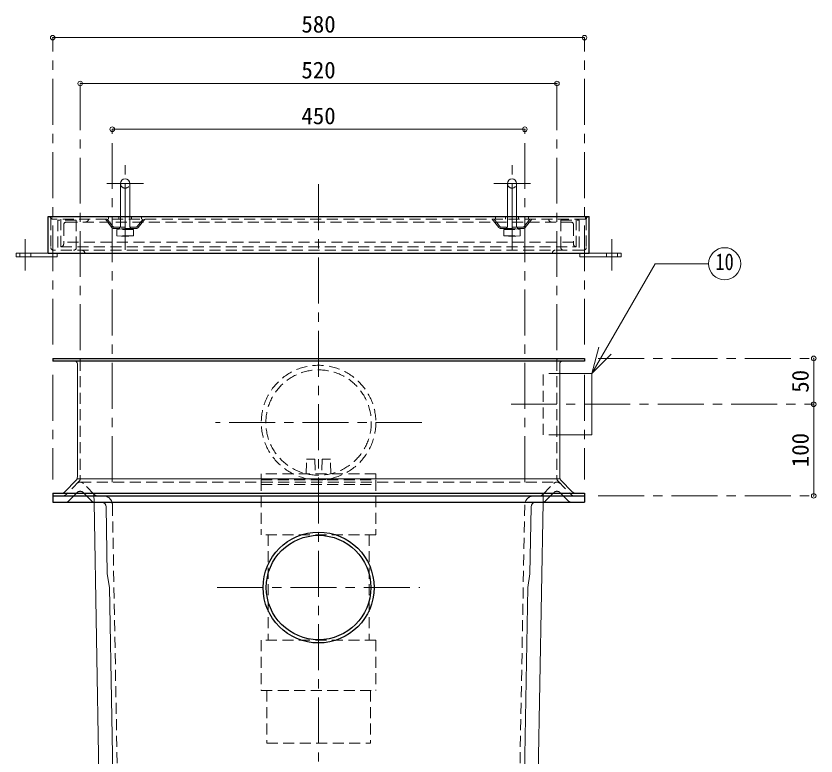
# Model space of a CAD drawing. Units: millimetres at full size, sheet at 1:10. Extents: x -2106 to 1944, y -1394 to 1416.
# Drawn here: x -36 to 837, y -818 to -10 of the extents above; entities that cross this region are included whole.
import ezdxf
from ezdxf.enums import TextEntityAlignment as Align

# ---------------------------------------------------------------- set-up
doc = ezdxf.new("R2010")
doc.units = ezdxf.units.MM
doc.header["$LTSCALE"] = 10
doc.header["$PDMODE"] = 32
doc.header["$PDSIZE"] = 5
doc.linetypes.add('CHAIN1', pattern=[8, 5, -1, 1, -1])
doc.linetypes.add('DASHED1', pattern=[1.8, 1.2, -0.6])
doc.layers.add('0-0_ﾚｲﾔ1', color=4, linetype='Continuous', lineweight=9)
doc.styles.add('ＭＳ ゴシック', font='')
doc.styles.get('ＭＳ ゴシック').set_extended_font_data('MS Gothic')

msp = doc.modelspace()

# ---------------------------------------------------------------- linework, layer by layer
at = {"layer": '0-0_ﾚｲﾔ1'}
for p, q in [((4.28, -33.73), (584.28, -33.73)), ((554.28, -83.73), (34.28, -83.73)), ((69.28, -133.73), (519.28, -133.73)), ((78.28, -192.93), (78.28, -228.73)), ((88.28, -192.93), (88.28, -228.73)), ((500.28, -192.93), (500.28, -228.73)), ((510.28, -192.93), (510.28, -228.73)), ((-0.72, -268.73), (-35.72, -268.73)), ((-35.72, -272.73), (-35.72, -268.73)), ((9.28, -272.73), (9.28, -268.73)), ((579.28, -272.73), (579.28, -268.73)), ((589.28, -268.73), (624.28, -268.73)), ((9.28, -272.73), (-35.72, -272.73)), ((834.28, -383.73), (834.28, -433.73)), ((592.28, -400.23), (557.28, -400.23)), ((592.28, -467.23), (592.28, -400.23)), ((834.28, -433.73), (834.28, -533.73)), ((592.28, -467.23), (557.28, -467.23)), ((49.4, -540.66), (57.15, -966.68)), ((539.16, -540.73), (531.41, -966.68))]:
    msp.add_line(p, q, dxfattribs=at)
at = {"layer": '0-0_ﾚｲﾔ1', "linetype": 'CHAIN1'}
for p, q in [((4.28, -368.73), (4.28, -33.73)), ((584.28, -368.73), (584.28, -33.73)), ((34.28, -374.73), (34.28, -83.73)), ((554.28, -374.73), (554.28, -83.73)), ((69.28, -518.73), (69.28, -133.73)), ((519.28, -518.73), (519.28, -133.73)), ((83.28, -242.93), (83.28, -172.93)), ((505.28, -242.93), (505.28, -172.93)), ((63.28, -192.93), (103.28, -192.93)), ((294.28, -1123.73), (294.28, -193.73)), ((525.28, -192.93), (485.28, -192.93)), ((83.28, -265.43), (83.28, -249.93)), ((505.28, -265.43), (505.28, -249.93)), ((-25.72, -287.73), (-25.72, -253.73)), ((614.28, -287.73), (614.28, -253.73)), ((599.28, -383.73), (834.28, -383.73)), ((4.28, -401.73), (4.28, -515.73)), ((584.28, -401.73), (584.28, -515.73)), ((504.28, -433.73), (834.28, -433.73)), ((406.78, -453.73), (181.78, -453.73)), ((599.28, -533.73), (834.28, -533.73)), ((183.78, -633.73), (404.78, -633.73))]:
    msp.add_line(p, q, dxfattribs=at)
at = {"layer": '0-0_ﾚｲﾔ1', "color": 5, "lineweight": 25}
for p, q in [((-0.72, -228.73), (589.28, -228.73)), ((-0.72, -268.73), (-0.72, -228.73)), ((589.28, -268.73), (589.28, -228.73)), ((-0.72, -268.73), (589.28, -268.73)), ((4.28, -383.73), (4.28, -386.73)), ((4.28, -383.73), (584.28, -383.73)), ((584.28, -383.73), (584.28, -386.73)), ((584.28, -386.73), (4.28, -386.73)), ((4.28, -530.73), (4.28, -540.73)), ((4.28, -530.73), (584.28, -530.73)), ((584.28, -530.73), (584.28, -540.73)), ((4.28, -533.73), (584.28, -533.73)), ((4.28, -540.73), (584.28, -540.73))]:
    msp.add_line(p, q, dxfattribs=at)
at = {"layer": '0-0_ﾚｲﾔ1', "color": 7, "linetype": 'DASHED1', "lineweight": 18}
for p, q in [((2.28, -231.73), (2.28, -262.73)), ((586.28, -231.73), (586.28, -262.73)), ((583.28, -265.73), (5.28, -265.73)), ((49.4, -540.66), (49.4, -540.73)), ((539.16, -540.66), (539.16, -540.73))]:
    msp.add_line(p, q, dxfattribs=at)
at = {"layer": '0-0_ﾚｲﾔ1', "linetype": 'DASHED1'}
for p, q in [((3.28, -228.73), (3.28, -231.93)), ((585.28, -231.93), (3.28, -231.93)), ((13.28, -231.93), (13.28, -265.73)), ((19.28, -234.93), (569.28, -234.93)), ((30.08, -262.73), (30.08, -232.73)), ((68.88, -240.8), (61.78, -231.93)), ((70.05, -239.86), (63.7, -231.93)), ((65.28, -228.73), (65.28, -231.93)), ((76.28, -228.73), (76.28, -231.93)), ((78.28, -228.73), (78.28, -242.53)), ((88.28, -228.73), (88.28, -242.53)), ((90.28, -228.73), (90.28, -231.93)), ((96.51, -239.86), (102.86, -231.93)), ((97.68, -240.8), (104.78, -231.93)), ((101.28, -228.73), (101.28, -231.93)), ((490.88, -240.8), (483.78, -231.93)), ((492.05, -239.86), (485.7, -231.93)), ((487.28, -228.73), (487.28, -231.93)), ((498.28, -228.73), (498.28, -231.93)), ((500.28, -228.73), (500.28, -242.53)), ((510.28, -228.73), (510.28, -242.53)), ((512.28, -228.73), (512.28, -231.93)), ((518.51, -239.86), (524.86, -231.93)), ((519.68, -240.8), (526.78, -231.93)), ((523.28, -228.73), (523.28, -231.93)), ((558.48, -262.73), (558.48, -232.73)), ((575.28, -231.93), (575.28, -265.73)), ((585.28, -228.73), (585.28, -231.93)), ((16.28, -237.93), (16.28, -258.93)), ((71.22, -240.43), (95.34, -240.43)), ((95.34, -241.93), (71.22, -241.93)), ((74.28, -242.93), (79.28, -242.43)), ((74.28, -249.93), (74.28, -242.93)), ((92.28, -242.93), (74.28, -242.93)), ((77.28, -240.43), (77.28, -241.93)), ((79.28, -242.43), (83.28, -242.93)), ((87.28, -242.43), (79.28, -242.43)), ((83.28, -242.93), (87.28, -242.43)), ((83.28, -242.93), (83.28, -249.93)), ((87.28, -242.43), (92.28, -242.93)), ((89.28, -240.43), (89.28, -241.93)), ((92.28, -249.93), (92.28, -242.93)), ((517.34, -240.43), (493.22, -240.43)), ((493.22, -241.93), (517.34, -241.93)), ((501.28, -242.43), (496.28, -242.93)), ((496.28, -242.93), (514.28, -242.93)), ((496.28, -249.93), (496.28, -242.93)), ((499.28, -240.43), (499.28, -241.93)), ((501.28, -242.43), (509.28, -242.43)), ((505.28, -242.93), (501.28, -242.43)), ((509.28, -242.43), (505.28, -242.93)), ((505.28, -242.93), (505.28, -249.93)), ((514.28, -242.93), (509.28, -242.43)), ((511.28, -240.43), (511.28, -241.93)), ((514.28, -249.93), (514.28, -242.93)), ((572.28, -237.93), (572.28, -258.93)), ((79.28, -250.43), (74.28, -249.93)), ((92.28, -249.93), (74.28, -249.93)), ((83.28, -249.93), (79.28, -250.43)), ((87.28, -250.43), (79.28, -250.43)), ((87.28, -250.43), (83.28, -249.93)), ((92.28, -249.93), (87.28, -250.43)), ((496.28, -249.93), (501.28, -250.43)), ((496.28, -249.93), (514.28, -249.93)), ((501.28, -250.43), (505.28, -249.93)), ((501.28, -250.43), (509.28, -250.43)), ((505.28, -249.93), (509.28, -250.43)), ((509.28, -250.43), (514.28, -249.93)), ((572.28, -256.93), (16.28, -256.93)), ((-31.72, -272.73), (-31.72, -268.73)), ((-19.72, -272.73), (-19.72, -268.73)), ((13.28, -261.93), (575.28, -261.93)), ((608.28, -272.73), (608.28, -268.73)), ((620.28, -272.73), (620.28, -268.73)), ((34.28, -385.23), (34.28, -515.36)), ((554.28, -385.23), (554.28, -515.36)), ((539.28, -467.23), (539.28, -400.23)), ((557.28, -400.23), (539.28, -400.23)), ((557.28, -467.23), (539.28, -467.23)), ((280.78, -509.73), (281.28, -493.73)), ((290.28, -493.73), (281.28, -493.73)), ((290.28, -493.73), (290.78, -509.73)), ((298.28, -493.73), (297.78, -509.73)), ((298.28, -493.73), (307.28, -493.73)), ((307.78, -509.73), (307.28, -493.73)), ((231.78, -509.73), (231.78, -515.23)), ((356.78, -509.73), (231.78, -509.73)), ((356.78, -515.23), (356.78, -509.73)), ((33.42, -517.45), (18.96, -532.23)), ((34.28, -518.73), (554.28, -518.73)), ((49.6, -532.23), (37.85, -520.23)), ((231.78, -515.23), (356.78, -515.23)), ((231.78, -516.23), (356.78, -516.23)), ((231.78, -516.23), (231.78, -576.23)), ((231.78, -521.23), (356.78, -521.23)), ((356.78, -516.23), (356.78, -576.23)), ((538.96, -532.23), (550.71, -520.23)), ((555.14, -517.45), (569.6, -532.23)), ((21.9, -539.23), (30.71, -530.24)), ((46.65, -539.23), (37.85, -530.24)), ((541.9, -539.23), (550.71, -530.24)), ((566.65, -539.23), (557.85, -530.24)), ((49.25, -532.23), (49.4, -540.66)), ((539.31, -532.23), (539.16, -540.73)), ((69.46, -543.55), (78.74, -1054.27)), ((519.1, -543.55), (509.82, -1054.27)), ((356.78, -576.23), (231.78, -576.23)), ((239.28, -576.23), (239.28, -691.23)), ((349.28, -576.23), (349.28, -691.23)), ((356.78, -691.23), (356.78, -746.23)), ((231.78, -746.23), (356.78, -746.23)), ((350.78, -746.23), (350.78, -803.73))]:
    msp.add_line(p, q, dxfattribs=at)
at = {"layer": '0-0_ﾚｲﾔ1', "color": 7, "lineweight": 18}
for p, q in [((592.15, -400.38), (599.92, -371.4)), ((592.15, -400.38), (613.37, -379.17)), ((31.28, -512.91), (31.28, -389.73)), ((557.28, -512.91), (557.28, -389.73)), ((17.99, -528.92), (29.57, -517.11)), ((30.83, -515.17), (557.72, -515.17)), ((570.56, -528.92), (558.99, -517.11)), ((526.06, -545.64), (524.74, -618.73)), ((524.74, -618.73), (522.46, -633.73)), ((522.46, -633.73), (514.73, -1059.27))]:
    msp.add_line(p, q, dxfattribs=at)
at = {"layer": '0-0_ﾚｲﾔ1', "linetype": 'DASHED1'}
for points in [[(30.08, -232.73), (10.08, -232.73), (10.08, -265.73)], [(558.48, -232.73), (578.48, -232.73), (578.48, -265.73)], [(356.78, -691.23), (231.78, -691.23), (231.78, -746.23)], [(237.78, -746.23), (237.78, -803.73), (350.78, -803.73)]]:
    msp.add_lwpolyline(points, dxfattribs=at)
at = {"layer": '0-0_ﾚｲﾔ1'}
msp.add_lwpolyline([(579.28, -272.73), (624.28, -272.73), (624.28, -268.73)], dxfattribs=at)
at = {"layer": '0-0_ﾚｲﾔ1', "color": 7, "lineweight": 18}
for points in [[(592.15, -400.38), (661.42, -280.41), (719.64, -280.41)], [(62.5, -545.64), (63.82, -618.73), (66.1, -633.73), (73.83, -1059.27)]]:
    msp.add_lwpolyline(points, dxfattribs=at)
msp.add_circle((737.14, -280.41), 17.5, dxfattribs=at)
at = {"layer": '0-0_ﾚｲﾔ1', "linetype": 'DASHED1'}
for radius in [62.5, 57.5]:
    msp.add_circle((294.28, -453.73), radius, dxfattribs=at)
at = {"layer": '0-0_ﾚｲﾔ1', "color": 5, "lineweight": 25}
for radius in [60.5, 57]:
    msp.add_circle((294.28, -633.73), radius, dxfattribs=at)
at = {"layer": '0-0_ﾚｲﾔ1'}
for centre in [(83.28, -192.93), (505.28, -192.93)]:
    msp.add_arc(centre, 5, 0, 180, dxfattribs=at)
at = {"layer": '0-0_ﾚｲﾔ1', "linetype": 'DASHED1'}
for centre, radius, start, end in [((83.28, -192.93), 5, 180, 0), ((505.28, -192.93), 5, 180, 0), ((19.28, -237.93), 3, 90, 180), ((40.28, -231.93), 3, 270, 0), ((548.28, -231.93), 3, 180, 270), ((569.28, -237.93), 3, 0, 90), ((71.22, -238.93), 3, 218.65981, 270), ((71.22, -238.93), 1.5, 218.65981, 270), ((95.34, -238.93), 1.5, 270, 321.34019), ((95.34, -238.93), 3, 270, 321.34019), ((493.22, -238.93), 3, 218.65981, 270), ((493.22, -238.93), 1.5, 218.65981, 270), ((517.34, -238.93), 1.5, 270, 321.34019), ((517.34, -238.93), 3, 270, 321.34019), ((13.28, -258.93), 3, 270, 0), ((575.28, -258.93), 3, 180, 270), ((27.08, -262.73), 3, 270, 0), ((561.48, -262.73), 3, 180, 270), ((32.78, -385.23), 1.5, 0, 90), ((555.78, -385.23), 1.5, 90, 180), ((34.28, -523.73), 5, 44.3947, 135.6053), ((31.28, -515.36), 3, 315.6053, 0), ((554.28, -523.73), 5, 44.3947, 135.6053), ((557.28, -515.36), 3, 180, 224.3947), ((34.28, -533.73), 5, 44.3947, 135.6053), ((554.28, -533.73), 5, 44.3947, 135.6053), ((15.39, -528.73), 5, 270, 315.6053), ((18.33, -535.73), 5, 270, 315.6053), ((50.23, -535.73), 5, 224.3947, 270), ((53.17, -528.73), 5, 224.3947, 270), ((59.46, -543.73), 10, 1.04163, 90), ((529.1, -543.73), 10, 90, 178.95837), ((535.39, -528.73), 5, 270, 315.6053), ((538.33, -535.73), 5, 270, 315.6053), ((570.23, -535.73), 5, 224.3947, 270), ((573.17, -528.73), 5, 224.3947, 270)]:
    msp.add_arc(centre, radius, start, end, dxfattribs=at)
at = {"layer": '0-0_ﾚｲﾔ1', "color": 7, "linetype": 'DASHED1', "lineweight": 18}
for centre, start, end in [((-0.72, -231.73), 0, 90), ((589.28, -231.73), 90, 180), ((5.28, -262.73), 180, 270), ((36.28, -268.73), 0, 90), ((552.28, -268.73), 90, 180), ((583.28, -262.73), 270, 0)]:
    msp.add_arc(centre, 3, start, end, dxfattribs=at)
at = {"layer": '0-0_ﾚｲﾔ1', "color": 7, "lineweight": 18}
for centre, radius, start, end in [((28.28, -389.73), 3, 0, 90), ((560.28, -389.73), 3, 90, 180), ((25.28, -512.91), 6, 315.6053, 360), ((563.28, -512.91), 6, 180, 224.3947), ((13.71, -524.73), 6, 270, 315.6053), ((574.85, -524.73), 6, 224.3947, 270), ((57.5, -545.73), 5, 1.04163, 90), ((531.06, -545.73), 5, 90, 178.95837)]:
    msp.add_arc(centre, radius, start, end, dxfattribs=at)
at = {"layer": '0-0_ﾚｲﾔ1', "color": 1}
for p in [(4.28, -33.73), (584.28, -33.73), (34.28, -83.73), (554.28, -83.73), (69.28, -133.73), (519.28, -133.73), (834.28, -383.73), (834.28, -433.73), (834.28, -533.73)]:
    msp.add_point(p, dxfattribs=at)

# ---------------------------------------------------------------- texts
at = {"layer": '0-0_ﾚｲﾔ1', "color": 7, "style": 'ＭＳ ゴシック'}
for s, p in [('580', (275.53, -33.73)), ('520', (275.53, -83.73)), ('450', (275.53, -133.73))]:
    msp.add_text(s, height=18.33, dxfattribs=at).set_placement(p, align=Align.BOTTOM_LEFT)
at = {"layer": '0-0_ﾚｲﾔ1', "color": 7, "style": 'ＭＳ ゴシック', "width": 0.8}
msp.add_text('10', height=18.33, dxfattribs=at).set_placement((727.14, -292.91), align=Align.BOTTOM_LEFT)
at = {"layer": '0-0_ﾚｲﾔ1', "color": 7, "style": 'ＭＳ ゴシック'}
for s, p in [('50', (834.28, -421.23)), ('100', (834.28, -502.48))]:
    msp.add_text(s, height=18.33, rotation=90, dxfattribs=at).set_placement(p, align=Align.BOTTOM_LEFT)

doc.saveas('drawing.dxf')
